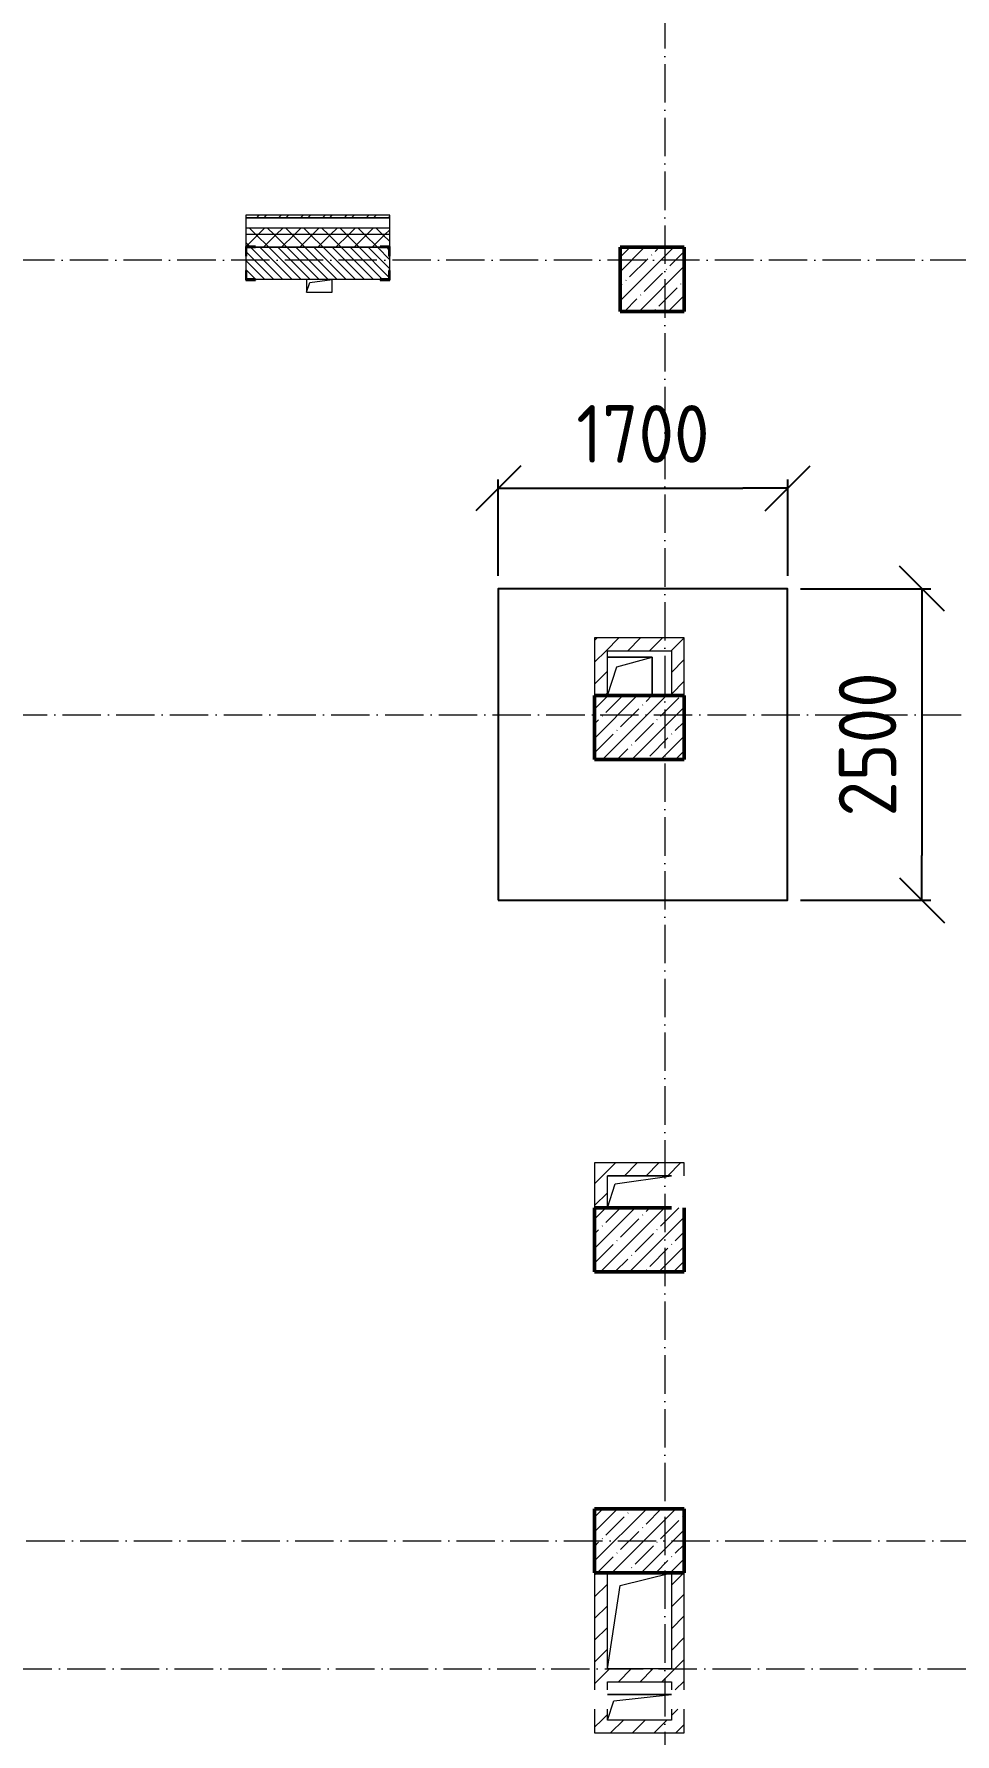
# Model space of a CAD drawing. Header units: millimetres. Extents: x -356862 to 418287, y 0 to 839748.
# Drawn here: x 226600 to 233795, y 533088 to 546362 of the extents above; entities that cross this region are included whole.
import ezdxf

# ---------------------------------------------------------------- set-up
doc = ezdxf.new("R2010")
doc.units = ezdxf.units.MM
doc.linetypes.add('50_200_ШТРИХ_1Т_ш5_п1_п1_', pattern=[700, 500, -100, 0, -100])
for name, color, linetype, lineweight in [('A-FLOR-____-OTLN', 7, 'Continuous', 9), ('A-GENM-____-MCUT', 7, 'Continuous', 25), ('A-GENM-____-OTLN', 7, 'Continuous', 9), ('A-GENM-____-OTLN-1', 7, 'Continuous', 25), ('A-WALL-____-MCUT', 7, 'Continuous', 13), ('A-WALL-____-MCUT-1', 7, 'Continuous', 9), ('A-WALL-____-PATT-1', 7, 'Continuous', 9), ('A-WALL-FNSH-MCUT-1', 7, 'Continuous', 9), ('S-COLS-____-MCUT', 7, 'Continuous', 50), ('S-COLS-____-OTLN', 7, 'Continuous', 9), ('S-GRID-____-OTLN-1', 7, '50_200_ШТРИХ_1Т_ш5_п1_п1_', 9)]:
    doc.layers.add(name, color=color, linetype=linetype, lineweight=lineweight)
doc.styles.add('СПДС', font='isocpeur.ttf', dxfattribs={"width": 0.9})
doc.dimstyles.new('Размера А3', dxfattribs={"dimtxt": 200, "dimasz": 100, "dimexe": 70, "dimexo": 100, "dimgap": 20, "dimtad": 1, "dimdec": 0, "dimrnd": 10, "dimzin": 0, "dimdsep": 46, "dimtxsty": 'СПДС', "dimblk": 'ARROWHEAD_6', "dimcen": 1, "dimclrd": 256, "dimclre": 256, "dimclrt": 256, "dimazin": 0, "dimtfac": 1, "dimtdec": 0, "dimtmove": 2, "dimatfit": 3, "dimfxl": 1, "dimtolj": 1, "dimtzin": 0, "dimarcsym": 0})
pattern_1 = [(45, (142429.06, 459015.94), (-70.71068, 70.71068), []), (135, (142429.06, 459015.94), (-70.71068, -70.71068), [])]
pattern_2 = [(45, (142429.06, 459015.94), (-84.85281, 84.85281), [])]

# ---------------------------------------------------------------- blocks, each defined once
blk = doc.blocks.new('BSC_Колонна _Прямоугольная - 500х500-V40-АР1_План отверстий 3 этажа в осях 1-64_Ю-ЯЯ')
at = {"layer": 'S-COLS-____-OTLN'}
h = blk.add_hatch(dxfattribs=at)
h.set_pattern_fill('FP_48', color=256, style=0, pattern_type=2)
h.set_pattern_definition([(45, (-89000, -85431.04), (-114.04925, 114.04925), []), (45, (-88885.95, -85431.04), (-114.04925, 114.04925), [201.613, -40.323, 3.353, -36.97])])
h.paths.add_polyline_path([(-250, -250), (250, -250), (250, 250), (-250, 250)], flags=0)
at = {"layer": 'S-COLS-____-MCUT'}
for p, q in [((250, 250), (-250, 250)), ((-250, 250), (-250, -250)), ((250, -250), (250, 250)), ((-250, -250), (250, -250))]:
    blk.add_line(p, q, dxfattribs=at)
blk = doc.blocks.new('BSC_Колонна _Прямоугольная - 500х700-V136-АР1_План отверстий 3 этажа в осях 1-64_Ю-ЯЯ')
at = {"layer": 'S-COLS-____-OTLN'}
h = blk.add_hatch(dxfattribs=at)
h.set_pattern_fill('FP_141', color=256, style=0, pattern_type=2)
h.set_pattern_definition([(315, (-75581.04, 88900), (114.04925, 114.04925), []), (315, (-75581.04, 88785.95), (114.04925, 114.04925), [201.613, -40.323, 3.353, -36.97])])
h.paths.add_polyline_path([(-250, -350), (250, -350), (250, 350), (-250, 350)], flags=0)
at = {"layer": 'S-COLS-____-MCUT'}
for p, q in [((250, 350), (-250, 350)), ((-250, 350), (-250, -350)), ((250, -350), (250, 350)), ((-250, -350), (250, -350))]:
    blk.add_line(p, q, dxfattribs=at)
blk = doc.blocks.new('BSC_Колонна _Прямоугольная - 500х700-V139-АР1_План отверстий 3 этажа в осях 1-64_Ю-ЯЯ')
at = {"layer": 'S-COLS-____-OTLN'}
h = blk.add_hatch(dxfattribs=at)
h.set_pattern_fill('FP_144', color=256, style=0, pattern_type=2)
h.set_pattern_definition([(315, (-77931.04, 88900), (114.04925, 114.04925), []), (315, (-77931.04, 88785.95), (114.04925, 114.04925), [201.613, -40.323, 3.353, -36.97])])
h.paths.add_polyline_path([(-250, -250), (-250, -350), (250, -350), (250, 350), (-250, 350)], flags=0)
at = {"layer": 'S-COLS-____-MCUT'}
for p, q in [((250, 350), (-250, 350)), ((-250, 350), (-250, -350)), ((250, -250), (250, 350)), ((-250, -350), (250, -350))]:
    blk.add_line(p, q, dxfattribs=at)
blk = doc.blocks.new('BSC_Колонна _Прямоугольная - 500х700-V142-АР1_План отверстий 3 этажа в осях 1-64_Ю-ЯЯ')
at = {"layer": 'S-COLS-____-OTLN'}
h = blk.add_hatch(dxfattribs=at)
h.set_pattern_fill('FP_147', color=256, style=0, pattern_type=2)
h.set_pattern_definition([(315, (-81931.04, 88900), (114.04925, 114.04925), []), (315, (-81931.04, 88785.95), (114.04925, 114.04925), [201.613, -40.323, 3.353, -36.97])])
h.paths.add_polyline_path([(-250, -350), (250, -350), (250, 350), (-250, 350)], flags=0)
at = {"layer": 'S-COLS-____-MCUT'}
for p, q in [((250, 350), (-250, 350)), ((-250, 350), (-250, -350)), ((250, -350), (250, 350)), ((-250, -350), (250, -350))]:
    blk.add_line(p, q, dxfattribs=at)
blk = doc.blocks.new('Фахверк_СКБ_Уголок - 250_2700-27497298-АР1_План отверстий 3 этажа в осях 1-64_Ю-ЯЯ')
at = {"layer": 'A-GENM-____-MCUT'}
for p, q in [((200, 181), (125, 181)), ((125, 181), (125, 106)), ((131, 106), (131, 175)), ((131, 175), (200, 175)), ((200, 175), (200, 181)), ((125, 106), (131, 106)), ((131, -6), (125, -6)), ((125, -6), (125, -81)), ((125, -81), (200, -81)), ((131, -75), (131, -6)), ((200, -75), (131, -75)), ((200, -81), (200, -75))]:
    blk.add_line(p, q, dxfattribs=at)
blk = doc.blocks.new('AR_Отверстие прямоугольное _в плите_ - AR_Отверстие прямоугольное _в плите_-V182-АР1_План отверстий 3 этажа в осях 1-64_Ю-ЯЯ')
at = {"layer": 'A-GENM-____-OTLN'}
for p, q in [((100, 50), (-100, 50)), ((-100, 50), (-100, -50)), ((-100, -50), (-75, 25)), ((-75, 25), (100, 50)), ((100, -50), (100, 50)), ((-100, -50), (100, -50))]:
    blk.add_line(p, q, dxfattribs=at)
blk = doc.blocks.new('AR_Отверстие прямоугольное _в плите_ - AR_Отверстие прямоугольное _в плите_-30552529-АР1_План отверстий 3 этажа в осях 1-64_Ю-ЯЯ')
at = {"layer": 'A-GENM-____-OTLN'}
for p, q in [((-250, -375), (-150, 275)), ((-150, 275), (250, 375))]:
    blk.add_line(p, q, dxfattribs=at)
blk = doc.blocks.new('AR_Отверстие прямоугольное _в плите_ - AR_Отверстие прямоугольное _в плите_-30552577-АР1_План отверстий 3 этажа в осях 1-64_Ю-ЯЯ')
at = {"layer": 'A-GENM-____-OTLN'}
for p, q in [((175, 150), (-175, 150)), ((-100, 75), (175, 150)), ((175, -150), (175, 150)), ((-175, -150), (-100, 75))]:
    blk.add_line(p, q, dxfattribs=at)
blk = doc.blocks.new('AR_Отверстие прямоугольное _в плите_ - AR_Отверстие прямоугольное _в плите_-V192-АР1_План отверстий 3 этажа в осях 1-64_Ю-ЯЯ')
at = {"layer": 'A-GENM-____-OTLN'}
for p, q in [((250, 100), (-250, 100)), ((-250, -100), (-200, 50)), ((-200, 50), (250, 100))]:
    blk.add_line(p, q, dxfattribs=at)
blk = doc.blocks.new('AR_Отверстие прямоугольное _в плите_ - AR_Отверстие прямоугольное _в плите_-V193-АР1_План отверстий 3 этажа в осях 1-64_Ю-ЯЯ')
at = {"layer": 'A-GENM-____-OTLN'}
for p, q in [((250, 125), (-250, 125)), ((-250, -125), (-188, 63)), ((-188, 63), (250, 125))]:
    blk.add_line(p, q, dxfattribs=at)
blk = doc.blocks.new('ARROWHEAD_6')
at = {"color": 0, "linetype": 'Continuous'}
for p, q in [((-0.5, -0.5), (0.5, 0.5)), ((0, 0), (-1, 0))]:
    blk.add_line(p, q, dxfattribs=at)
blk = doc.blocks.new('*D4704')
at = {"lineweight": -2, "transparency": 16777216}
for p, q in [((230227, 542131), (230227, 542885)), ((230577, 542815), (232138, 542815)), ((232488, 542131), (232488, 542885))]:
    blk.add_line(p, q, dxfattribs=at)
at = {"layer": 'Defpoints', "color": 0, "transparency": 16777216}
for p in [(232488, 542815), (230227, 542031), (232488, 542031)]:
    blk.add_point(p, dxfattribs=at)
at = {"lineweight": -2, "transparency": 16777216, "xscale": 350, "yscale": 350, "zscale": 350, "rotation": 180}
blk.add_blockref('ARROWHEAD_6', (230227, 542815), dxfattribs=at)
at = {"lineweight": -2, "transparency": 16777216, "xscale": 350, "yscale": 350, "zscale": 350}
blk.add_blockref('ARROWHEAD_6', (232488, 542815), dxfattribs=at)
at = {"transparency": 16777216, "insert": (231357, 543240), "char_height": 450, "attachment_point": 5, "style": 'СПДС'}
blk.add_mtext('\\A1;1700', dxfattribs=at)
blk = doc.blocks.new('*D4705')
at = {"lineweight": -2, "transparency": 16777216}
for p, q in [((232588, 542031), (233607, 542031)), ((233537, 541681), (233537, 539948)), ((232588, 539598), (233607, 539598))]:
    blk.add_line(p, q, dxfattribs=at)
at = {"layer": 'Defpoints', "color": 0, "transparency": 16777216}
for p in [(232488, 542031), (232488, 539598), (233537, 539598)]:
    blk.add_point(p, dxfattribs=at)
at = {"lineweight": -2, "transparency": 16777216, "xscale": 350, "yscale": 350, "zscale": 350}
for p, rotation in [((233537, 542031), 90), ((233537, 539598), 270)]:
    blk.add_blockref('ARROWHEAD_6', p, dxfattribs=dict(at, rotation=rotation))
at = {"transparency": 16777216, "insert": (233112, 540815), "char_height": 450, "attachment_point": 5, "rotation": 90, "style": 'СПДС'}
blk.add_mtext('\\A1;2500', dxfattribs=at)

msp = doc.modelspace()

# ---------------------------------------------------------------- hatches: boundary and pattern name
at = {"layer": 'A-WALL-____-PATT-1'}
h = msp.add_hatch(dxfattribs=at)
h.set_pattern_fill('FP_6', color=256, style=0, pattern_type=2)
h.set_pattern_definition([(45, (142429.06, 459015.94), (-85.53659, 85.53659), []), (45, (142486.08, 459015.94), (-85.53659, 85.53659), [])])
h.paths.add_polyline_path([(228254.0567, 544926.983), (229379.0567, 544926.983), (229379.0567, 544946.983), (228254.0567, 544946.983)], flags=0)
h.paths.add_polyline_path([(222834.6559, 544926.983), (223529.0567, 544926.983), (223529.0567, 544946.983), (222479.0567, 544946.983), (222479.0567, 544926.983)], flags=0)
h.paths.add_polyline_path([(225485.8523, 544926.983), (226454.0567, 544926.983), (226454.0567, 544946.983), (225329.0567, 544946.983), (225329.0567, 544926.983)], flags=0)
h.paths.add_polyline_path([(219479.0567, 544926.983), (220679.0567, 544926.983), (220679.0567, 544946.983), (219479.0567, 544946.983)], flags=0)
h.paths.add_polyline_path([(217164.0567, 544926.983), (217679.0567, 544926.983), (217679.0567, 544946.983), (217164.0567, 544946.983)], flags=0)
h = msp.add_hatch(dxfattribs=at)
h.set_pattern_fill('FP_4', color=256, style=0, pattern_type=2)
h.set_pattern_definition(pattern_1)
h.paths.add_polyline_path([(243909.0567, 544796.983), (243909.0567, 544846.983), (236929.0567, 544846.983), (236929.0567, 544796.983), (241393.0309, 544796.983)], flags=0)
h.paths.add_polyline_path([(235929.0567, 544796.983), (235929.0567, 544846.983), (234179.0567, 544846.983), (234179.0567, 544796.983), (234323.1737, 544796.983)], flags=0)
h.paths.add_polyline_path([(228254.0567, 544796.983), (229379.0567, 544796.983), (229379.0567, 544846.983), (228254.0567, 544846.983)], flags=0)
h.paths.add_polyline_path([(226454.0567, 544796.983), (226454.0567, 544846.983), (225329.0567, 544846.983), (225329.0567, 544796.983), (226369.5844, 544796.983)], flags=0)
h.paths.add_polyline_path([(222834.6559, 544796.983), (223529.0567, 544796.983), (223529.0567, 544846.983), (222479.0567, 544846.983), (222479.0567, 544796.983)], flags=0)
h.paths.add_polyline_path([(219479.0567, 544796.983), (220679.0567, 544796.983), (220679.0567, 544846.983), (219479.0567, 544846.983)], flags=0)
h.paths.add_polyline_path([(217679.0567, 544796.983), (217679.0567, 544846.983), (214129.0567, 544846.983), (214129.0567, 544796.983), (216648.5309, 544796.983)], flags=0)
h.paths.add_polyline_path([(212329.0567, 544796.983), (212329.0567, 544846.983), (211129.0567, 544846.983), (211129.0567, 544796.983)], flags=0)
h.paths.add_polyline_path([(206329.0567, 544796.983), (206329.0567, 544846.983), (205079.0567, 544846.983), (205079.0567, 544796.983), (206043.7451, 544796.983)], flags=0)
h.paths.add_polyline_path([(208129.0567, 544796.983), (209329.0567, 544796.983), (209329.0567, 544846.983), (208129.0567, 544846.983)], flags=0)
h.paths.add_polyline_path([(200279.0567, 544796.983), (200279.0567, 544846.983), (199079.0567, 544846.983), (199079.0567, 544796.983)], flags=0)
h.paths.add_polyline_path([(203279.0567, 544796.983), (203279.0567, 544846.983), (202079.0567, 544846.983), (202079.0567, 544796.983), (202508.8166, 544796.983)], flags=0)
h.paths.add_polyline_path([(197279.0567, 544796.983), (197279.0567, 544846.983), (196079.0567, 544846.983), (196079.0567, 544796.983)], flags=0)
h.paths.add_polyline_path([(194279.0567, 544796.983), (194279.0567, 544846.983), (192479.0567, 544846.983), (192479.0567, 544796.983)], flags=0)
h = msp.add_hatch(dxfattribs=at)
h.set_pattern_fill('FP_4', color=256, style=0, pattern_type=2)
h.set_pattern_definition(pattern_1)
h.paths.add_polyline_path([(243829.0567, 544696.983), (243909.0567, 544696.983), (243909.0567, 544796.983), (236929.0567, 544796.983), (236929.0567, 544696.983), (243779.0567, 544696.983)], flags=0)
h.paths.add_polyline_path([(235929.0567, 544696.983), (235929.0567, 544796.983), (234179.0567, 544796.983), (234179.0567, 544702.983), (234254.0567, 544702.983), (234254.0567, 544696.983), (235429.0567, 544696.983)], flags=0)
h.paths.add_polyline_path([(226379.0567, 544696.983), (226379.0567, 544702.983), (226454.0567, 544702.983), (226454.0567, 544796.983), (225329.0567, 544796.983), (225329.0567, 544696.983), (226369.5844, 544696.983)], flags=0)
h.paths.add_polyline_path([(229020.7809, 544696.983), (229304.0567, 544696.983), (229304.0567, 544702.983), (229379.0567, 544702.983), (229379.0567, 544796.983), (228254.0567, 544796.983), (228254.0567, 544702.983), (228329.0567, 544702.983), (228329.0567, 544696.983)], flags=0)
h.paths.add_polyline_path([(223454.0567, 544696.983), (223454.0567, 544702.983), (223529.0567, 544702.983), (223529.0567, 544796.983), (222479.0567, 544796.983), (222479.0567, 544702.983), (222554.0567, 544702.983), (222554.0567, 544696.983), (222834.6559, 544696.983)], flags=0)
h.paths.add_polyline_path([(220604.0567, 544696.983), (220604.0567, 544702.983), (220679.0567, 544702.983), (220679.0567, 544796.983), (219479.0567, 544796.983), (219479.0567, 544702.983), (219554.0567, 544702.983), (219554.0567, 544696.983), (220429.0567, 544696.983)], flags=0)
h.paths.add_polyline_path([(217679.0567, 544696.983), (217679.0567, 544796.983), (214129.0567, 544796.983), (214129.0567, 544702.983), (214204.0567, 544702.983), (214204.0567, 544696.983), (217179.0567, 544696.983)], flags=0)
h.paths.add_polyline_path([(211629.0567, 544696.983), (212254.0567, 544696.983), (212254.0567, 544702.983), (212329.0567, 544702.983), (212329.0567, 544796.983), (211129.0567, 544796.983), (211129.0567, 544696.983)], flags=0)
h.paths.add_polyline_path([(205679.0567, 544696.983), (206254.0567, 544696.983), (206254.0567, 544702.983), (206329.0567, 544702.983), (206329.0567, 544796.983), (205079.0567, 544796.983), (205079.0567, 544702.983), (205154.0567, 544702.983), (205154.0567, 544696.983), (205179.0567, 544696.983)], flags=0)
h.paths.add_polyline_path([(208204.0567, 544696.983), (209254.0567, 544696.983), (209254.0567, 544702.983), (209329.0567, 544702.983), (209329.0567, 544796.983), (208129.0567, 544796.983), (208129.0567, 544702.983), (208204.0567, 544702.983)], flags=0)
h.paths.add_polyline_path([(202508.8166, 544696.983), (203204.0567, 544696.983), (203204.0567, 544702.983), (203279.0567, 544702.983), (203279.0567, 544796.983), (202079.0567, 544796.983), (202079.0567, 544702.983), (202154.0567, 544702.983), (202154.0567, 544696.983)], flags=0)
h.paths.add_polyline_path([(200204.0567, 544696.983), (200204.0567, 544702.983), (200279.0567, 544702.983), (200279.0567, 544796.983), (199079.0567, 544796.983), (199079.0567, 544702.983), (199154.0567, 544702.983), (199154.0567, 544696.983), (199679.0567, 544696.983)], flags=0)
h.paths.add_polyline_path([(196154.0567, 544696.983), (197204.0567, 544696.983), (197204.0567, 544702.983), (197279.0567, 544702.983), (197279.0567, 544796.983), (196079.0567, 544796.983), (196079.0567, 544702.983), (196154.0567, 544702.983)], flags=0)
h.paths.add_polyline_path([(194204.0567, 544696.983), (194204.0567, 544702.983), (194279.0567, 544702.983), (194279.0567, 544796.983), (192479.0567, 544796.983), (192479.0567, 544696.983), (193429.0567, 544696.983)], flags=0)
h = msp.add_hatch(dxfattribs=at)
h.set_pattern_fill('FP_9', color=256, style=0, pattern_type=2)
h.set_pattern_definition([(135, (142429.057, 459015.94), (-35.35534, -35.35534), [])])
h.paths.add_polyline_path([(229373.0567, 544446.983), (229373.0567, 544515.983), (229379.0567, 544515.983), (229379.0567, 544627.983), (229373.0567, 544627.983), (229373.0567, 544696.983), (228260.0567, 544696.983), (228260.0567, 544627.983), (228254.0567, 544627.983), (228254.0567, 544515.983), (228260.0567, 544515.983), (228260.0567, 544446.983), (229304.0567, 544446.983)], flags=0)
h.paths.add_polyline_path([(226448.0567, 544446.983), (226448.0567, 544515.983), (226454.0567, 544515.983), (226454.0567, 544627.983), (226448.0567, 544627.983), (226448.0567, 544696.983), (225829.0567, 544696.983), (225829.0567, 544446.983), (226379.0567, 544446.983)], flags=0)
h = msp.add_hatch(dxfattribs=at)
h.set_pattern_fill('FP_7', color=256, style=0, pattern_type=2)
h.set_pattern_definition(pattern_2)
h.paths.add_polyline_path([(231579.0567, 541546.983), (231579.0567, 541646.983), (230979.0567, 541646.983), (230979.0567, 541546.983), (231079.0567, 541546.983)], flags=0)
h = msp.add_hatch(dxfattribs=at)
h.set_pattern_fill('FP_7', color=256, style=0, pattern_type=2)
h.set_pattern_definition(pattern_2)
h.paths.add_polyline_path([(231679.0567, 541196.983), (231679.0567, 541646.983), (231579.0567, 541646.983), (231579.0567, 541196.983)], flags=0)
h = msp.add_hatch(dxfattribs=at)
h.set_pattern_fill('FP_7', color=256, style=0, pattern_type=2)
h.set_pattern_definition(pattern_2)
h.paths.add_polyline_path([(231079.0567, 541196.983), (231079.0567, 541546.983), (230979.0567, 541546.983), (230979.0567, 541196.983)], flags=0)
h = msp.add_hatch(dxfattribs=at)
h.set_pattern_fill('FP_7', color=256, style=0, pattern_type=2)
h.set_pattern_definition(pattern_2)
h.paths.add_polyline_path([(230979.0567, 537446.9825), (231679.0567, 537446.9825), (231679.0567, 537546.9825), (230979.0567, 537546.9825)], flags=0)
h = msp.add_hatch(dxfattribs=at)
h.set_pattern_fill('FP_7', color=256, style=0, pattern_type=2)
h.set_pattern_definition(pattern_2)
h.paths.add_polyline_path([(231079.0567, 537196.9825), (231079.0567, 537446.9825), (230979.0567, 537446.9825), (230979.0567, 537196.9825)], flags=0)
h = msp.add_hatch(dxfattribs=at)
h.set_pattern_fill('FP_7', color=256, style=0, pattern_type=2)
h.set_pattern_definition(pattern_2)
h.paths.add_polyline_path([(230979.0567, 533196.983), (231079.0567, 533196.983), (231079.0567, 533281.983), (230979.0567, 533281.983)], flags=0)
h.paths.add_polyline_path([(231037.8067, 533431.983), (231079.0567, 533431.983), (231079.0567, 534346.983), (230979.0567, 534346.983), (230979.0567, 533431.983)], flags=0)
h = msp.add_hatch(dxfattribs=at)
h.set_pattern_fill('FP_7', color=256, style=0, pattern_type=2)
h.set_pattern_definition(pattern_2)
h.paths.add_polyline_path([(231579.0567, 533196.983), (231679.0567, 533196.983), (231679.0567, 533281.983), (231579.0567, 533281.983)], flags=0)
h.paths.add_polyline_path([(231579.0567, 533431.983), (231679.0567, 533431.983), (231679.0567, 534346.983), (231579.0567, 534346.983), (231579.0567, 533496.983)], flags=0)
h = msp.add_hatch(dxfattribs=at)
h.set_pattern_fill('FP_7', color=256, style=0, pattern_type=2)
h.set_pattern_definition(pattern_2)
h.paths.add_polyline_path([(231579.0567, 533496.983), (231579.0567, 533596.983), (231079.0567, 533596.983), (231079.0567, 533496.983)], flags=0)
h = msp.add_hatch(dxfattribs=at)
h.set_pattern_fill('FP_7', color=256, style=0, pattern_type=2)
h.set_pattern_definition(pattern_2)
h.paths.add_polyline_path([(231679.0567, 533096.983), (231679.0567, 533196.983), (230979.0567, 533196.983), (230979.0567, 533096.983)], flags=0)

# ---------------------------------------------------------------- linework, layer by layer
msp.add_lwpolyline([(230227.2566, 539598.4288), (232487.6662, 539598.4288), (232487.6662, 542031.3043), (230227.2566, 542031.3043)], close=True)
at = {"layer": 'A-FLOR-____-OTLN'}
for p, q in [((231079.0567, 541496.6355), (231429.0567, 541496.6355)), ((231429.0567, 541496.6355), (231429.0567, 541196.983)), ((231079.0567, 537446.6355), (231579.0567, 537446.6355)), ((231079.0567, 533396.983), (231579.0567, 533396.983))]:
    msp.add_line(p, q, dxfattribs=at)
at = {"layer": 'A-WALL-____-MCUT'}
for p, q in [((229379.0567, 544926.983), (228254.0567, 544926.983)), ((228254.0567, 544926.983), (228254.0567, 544702.983)), ((229379.0567, 544702.983), (229379.0567, 544926.983)), ((228254.0567, 544627.983), (228254.0567, 544515.983)), ((229379.0567, 544515.983), (229379.0567, 544627.983)), ((228329.0567, 544446.983), (229304.0567, 544446.983))]:
    msp.add_line(p, q, dxfattribs=at)
at = {"layer": 'A-WALL-____-MCUT-1'}
for p, q in [((229379.0567, 544846.983), (228254.0567, 544846.983)), ((229379.0567, 544796.983), (228254.0567, 544796.983)), ((228329.0567, 544696.983), (229304.0567, 544696.983)), ((229304.0567, 544696.983), (228329.0567, 544696.983))]:
    msp.add_line(p, q, dxfattribs=at)
at = {"layer": 'A-WALL-FNSH-MCUT-1'}
for p, q in [((229379.0567, 544946.983), (228254.0567, 544946.983)), ((228254.0567, 544946.983), (228254.0567, 544926.983)), ((228254.0567, 544926.983), (229379.0567, 544926.983)), ((229379.0567, 544926.983), (229379.0567, 544946.983)), ((231679.0567, 541646.983), (230979.0567, 541646.983)), ((230979.0567, 541646.983), (230979.0567, 541196.983)), ((231679.0567, 541196.983), (231679.0567, 541646.983)), ((231079.0567, 541546.983), (231579.0567, 541546.983)), ((231079.0567, 541196.983), (231079.0567, 541546.983)), ((231579.0567, 541546.983), (231579.0567, 541196.983)), ((231679.0567, 537546.9825), (230979.0567, 537546.9825)), ((230979.0567, 537546.9825), (230979.0567, 537196.9825)), ((231679.0567, 537446.9825), (231679.0567, 537546.9825)), ((231079.0567, 537446.9825), (231579.0567, 537446.9825)), ((231079.0567, 537196.9825), (231079.0567, 537446.9825)), ((230979.0567, 534346.983), (230979.0567, 533431.983)), ((231079.0567, 533596.983), (231079.0567, 534346.983)), ((231579.0567, 534346.983), (231579.0567, 533596.983)), ((231679.0567, 533431.983), (231679.0567, 534346.983)), ((231579.0567, 533596.983), (231079.0567, 533596.983)), ((231079.0567, 533431.983), (231079.0567, 533496.983)), ((231079.0567, 533496.983), (231579.0567, 533496.983)), ((231579.0567, 533496.983), (231579.0567, 533431.983)), ((230979.0567, 533281.983), (230979.0567, 533096.983)), ((231079.0567, 533196.983), (231079.0567, 533281.983)), ((231579.0567, 533281.983), (231579.0567, 533196.983)), ((231679.0567, 533096.983), (231679.0567, 533281.983)), ((230979.0567, 533096.983), (231679.0567, 533096.983)), ((231579.0567, 533196.983), (231079.0567, 533196.983))]:
    msp.add_line(p, q, dxfattribs=at)
at = {"layer": 'S-GRID-____-OTLN-1', "color": 251, "ltscale": 0.6, "true_color": 0x636466}
for p, q in [((231529.0567, 549908.7924), (231529.0567, 498996.983)), ((246503.4633, 544596.983), (137760.2865, 544596.983)), ((137760.2865, 541046.983), (246503.4633, 541046.983)), ((191671.0744, 534596.983), (246503.4633, 534596.983)), ((176866.5027, 533596.983), (246503.4633, 533596.983))]:
    msp.add_line(p, q, dxfattribs=at)

# ---------------------------------------------------------------- block references
at = {"layer": 'A-GENM-____-OTLN'}
for name, p in [('AR_Отверстие прямоугольное _в плите_ - AR_Отверстие прямоугольное _в плите_-V182-АР1_План отверстий 3 этажа в осях 1-64_Ю-ЯЯ', (228828.9962, 544396.6355)), ('AR_Отверстие прямоугольное _в плите_ - AR_Отверстие прямоугольное _в плите_-30552577-АР1_План отверстий 3 этажа в осях 1-64_Ю-ЯЯ', (231254.0567, 541346.6355)), ('AR_Отверстие прямоугольное _в плите_ - AR_Отверстие прямоугольное _в плите_-V193-АР1_План отверстий 3 этажа в осях 1-64_Ю-ЯЯ', (231329.0567, 537321.6355)), ('AR_Отверстие прямоугольное _в плите_ - AR_Отверстие прямоугольное _в плите_-30552529-АР1_План отверстий 3 этажа в осях 1-64_Ю-ЯЯ', (231329.0567, 533971.983)), ('AR_Отверстие прямоугольное _в плите_ - AR_Отверстие прямоугольное _в плите_-V192-АР1_План отверстий 3 этажа в осях 1-64_Ю-ЯЯ', (231329.0567, 533296.983))]:
    msp.add_blockref(name, p, dxfattribs=at)
at = {"layer": 'A-GENM-____-OTLN-1'}
msp.add_blockref('Фахверк_СКБ_Уголок - 250_2700-27497298-АР1_План отверстий 3 этажа в осях 1-64_Ю-ЯЯ', (228129.0567, 544521.983), dxfattribs=at)
at = {"layer": 'A-GENM-____-OTLN-1', "rotation": 180}
msp.add_blockref('Фахверк_СКБ_Уголок - 250_2700-27497298-АР1_План отверстий 3 этажа в осях 1-64_Ю-ЯЯ', (229504.0567, 544621.983), dxfattribs=at)
at = {"layer": 'S-COLS-____-OTLN'}
msp.add_blockref('BSC_Колонна _Прямоугольная - 500х500-V40-АР1_План отверстий 3 этажа в осях 1-64_Ю-ЯЯ', (231429.0567, 544446.983), dxfattribs=at)
at = {"layer": 'S-COLS-____-OTLN', "rotation": 89.9999999999999}
for name, p in [('BSC_Колонна _Прямоугольная - 500х700-V142-АР1_План отверстий 3 этажа в осях 1-64_Ю-ЯЯ', (231329.0567, 540946.983)), ('BSC_Колонна _Прямоугольная - 500х700-V139-АР1_План отверстий 3 этажа в осях 1-64_Ю-ЯЯ', (231329.0567, 536946.9825)), ('BSC_Колонна _Прямоугольная - 500х700-V136-АР1_План отверстий 3 этажа в осях 1-64_Ю-ЯЯ', (231329.0567, 534596.983))]:
    msp.add_blockref(name, p, dxfattribs=at)

# ---------------------------------------------------------------- dimensions: what is measured, and where the dimension line sits
dim = msp.add_linear_dim(base=(232487.6662, 542814.9601), p1=(230227.2566, 542031.3043), p2=(232487.6662, 542031.3043), text='1700', dimstyle='Размера А3', override={"dimtxt": 450, "dimasz": 350, "dimgap": 200})
dim.commit()
dim.dimension.update_dxf_attribs({"geometry": '*D4704', "text_midpoint": (231357.4614, 543239.9601)})
dim = msp.add_linear_dim(base=(233536.6604, 539598.4288), p1=(232487.6662, 542031.3043), p2=(232487.6662, 539598.4288), angle=90, text='2500', dimstyle='Размера А3', override={"dimtxt": 450, "dimasz": 350, "dimgap": 200})
dim.commit()
dim.dimension.update_dxf_attribs({"geometry": '*D4705', "text_midpoint": (233111.6604, 540814.8666)})

doc.saveas('drawing.dxf')
